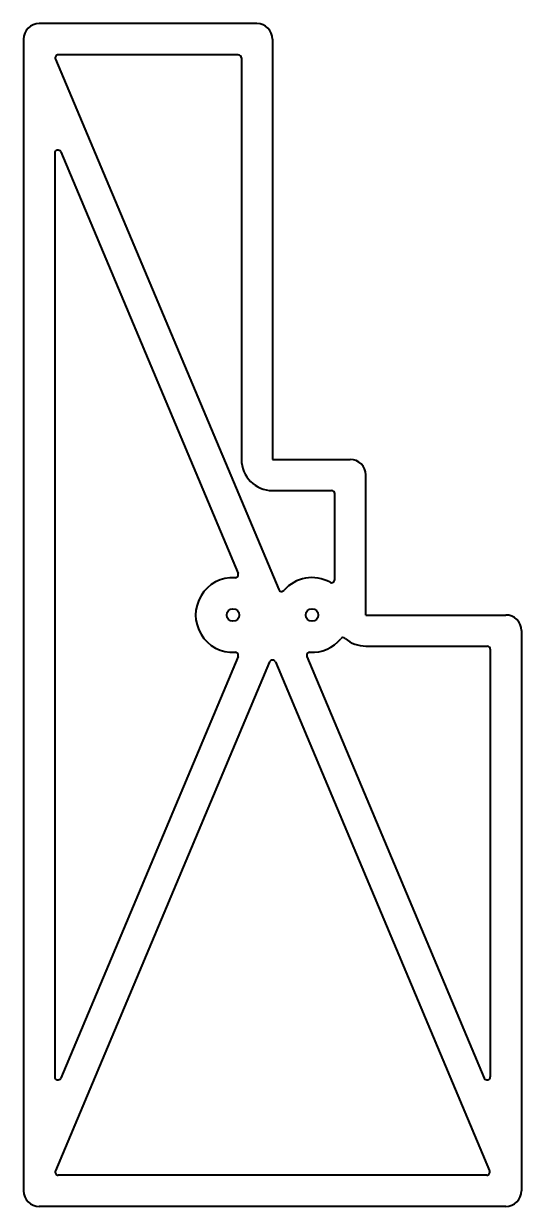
# Model space of a CAD drawing. Header units: millimetres. Extents: x -8 to 8, y -19 to 19.
import ezdxf

# ---------------------------------------------------------------- set-up
doc = ezdxf.new("R2010")
doc.units = ezdxf.units.MM
doc.layers.add('Visible', color=7, linetype='Continuous', lineweight=40)

msp = doc.modelspace()

# ---------------------------------------------------------------- linework, layer by layer
at = {"layer": 'Visible'}
for p, q in [((-0.5, 19), (-7.5, 19)), ((-8, 18.5), (-8, -18.5)), ((0, 18.5), (0, 5)), ((-6.978, 17.861), (0.199, 0.816)), ((-1.1, 18), (-6.886, 18)), ((-1, 17.9), (-1, 5)), ((-7, 14.841), (-7, -14.841)), ((-6.808, 14.88), (-1.105, 1.337)), ((0, 5), (2.5, 5)), ((3, 0), (3, 4.5)), ((0, 4), (1.9, 4)), ((2, 1.137), (2, 3.9)), ((3, 0), (7.5, 0)), ((8, -0.5), (8, -18.5)), ((3.001, -1), (6.9, -1)), ((7, -1.1), (7, -14.841)), ((-0.092, -1.507), (-6.978, -17.861)), ((-1.105, -1.337), (-6.808, -14.88)), ((0.092, -1.507), (6.978, -17.861)), ((1.105, -1.337), (6.808, -14.88)), ((6.886, -18), (-6.886, -18)), ((7.5, -19), (-7.5, -19))]:
    msp.add_line(p, q, dxfattribs=at)
for centre in [(-1.27, 0), (1.27, 0)]:
    msp.add_circle(centre, 0.2, dxfattribs=at)
for centre, radius, start, end in [((-7.5, 18.5), 0.5, 90, 180), ((-0.5, 18.5), 0.5, 0, 90), ((-6.886, 17.9), 0.1, 90, 202.8337), ((-1.1, 17.9), 0.1, 0, 90), ((-6.9, 14.841), 0.1, 22.8337, 180), ((0, 5), 1, 180, 270), ((2.5, 4.5), 0.5, 0, 90), ((1.9, 3.9), 0.1, 0, 90), ((-1.27, 0), 1.2, 86.8045, 273.1955), ((-1.198, 1.298), 0.1, 266.8045, 22.8337), ((1.27, 0), 1.2, 61.0127, 138.8628), ((0.291, 0.855), 0.1, 202.8337, 318.8628), ((1.9, 1.137), 0.1, 241.0127, 0), ((7.5, -0.5), 0.5, 0, 90), ((2.274, -0.826), 0.1, 48.6759, 140.5609), ((3.001, 0.001), 1.001, 228.6759, 270), ((1.27, 0), 1.2, 266.8045, 320.5609), ((6.9, -1.1), 0.1, 0, 90), ((-1.198, -1.298), 0.1, 337.1663, 93.1955), ((0, -1.546), 0.1, 22.8337, 157.1663), ((1.198, -1.298), 0.1, 86.8045, 202.8337), ((-6.9, -14.841), 0.1, 180, 337.1663), ((6.9, -14.841), 0.1, 202.8337, 0), ((-6.886, -17.9), 0.1, 157.1663, 270), ((6.886, -17.9), 0.1, 270, 22.8337), ((-7.5, -18.5), 0.5, 180, 270), ((7.5, -18.5), 0.5, 270, 0)]:
    msp.add_arc(centre, radius, start, end, dxfattribs=at)

doc.saveas('drawing.dxf')
